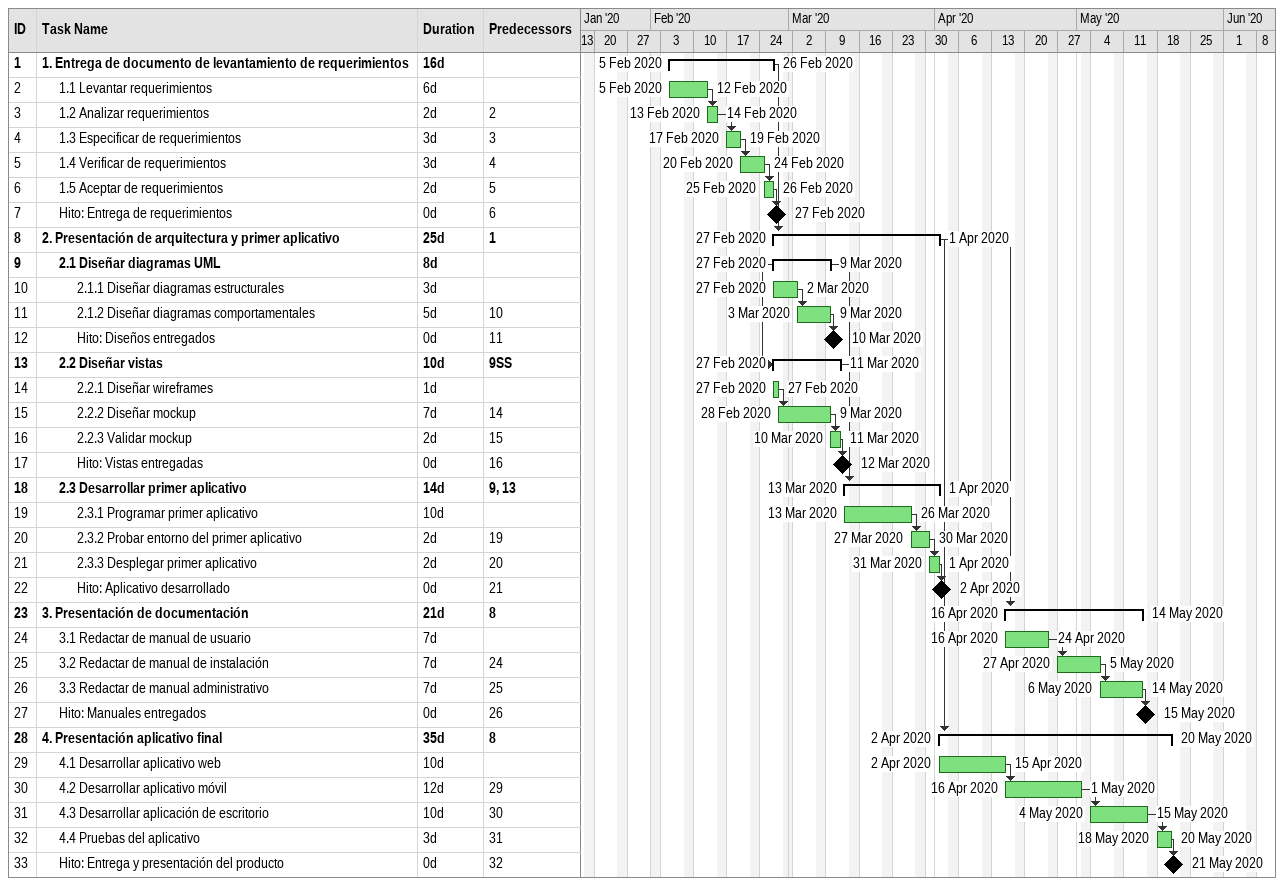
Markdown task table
| ID | Level | Task | Duration | Start | Finish | Predecessors |
|---|---|---|---|---|---|---|
| 1 | 1 | **1. Entrega de documento de levantamiento de requerimientos** | 16d | 2020-02-05 | 2020-02-26 |  |
| 2 | 2 | 1.1 Levantar requerimientos | 6d | 2020-02-05 | 2020-02-12 |  |
| 3 | 2 | 1.2 Analizar requerimientos | 2d | 2020-02-13 | 2020-02-14 | 2 |
| 4 | 2 | 1.3 Especificar de requerimientos | 3d | 2020-02-17 | 2020-02-19 | 3 |
| 5 | 2 | 1.4 Verificar de requerimientos | 3d | 2020-02-20 | 2020-02-24 | 4 |
| 6 | 2 | 1.5 Aceptar de requerimientos | 2d | 2020-02-25 | 2020-02-26 | 5 |
| 7 | 2 | Hito: Entrega de requerimientos | 0d | 2020-02-27 | 2020-02-27 | 6 |
| 8 | 1 | **2. Presentación de arquitectura y primer aplicativo** | 25d | 2020-02-27 | 2020-04-01 | 1 |
| 9 | 2 | **2.1 Diseñar diagramas UML** | 8d | 2020-02-27 | 2020-03-09 |  |
| 10 | 3 | 2.1.1 Diseñar diagramas estructurales | 3d | 2020-02-27 | 2020-03-02 |  |
| 11 | 3 | 2.1.2 Diseñar diagramas comportamentales | 5d | 2020-03-03 | 2020-03-09 | 10 |
| 12 | 3 | Hito: Diseños entregados | 0d | 2020-03-10 | 2020-03-10 | 11 |
| 13 | 2 | **2.2 Diseñar vistas** | 10d | 2020-02-27 | 2020-03-11 | 9SS |
| 14 | 3 | 2.2.1 Diseñar wireframes | 1d | 2020-02-27 | 2020-02-27 |  |
| 15 | 3 | 2.2.2 Diseñar mockup | 7d | 2020-02-28 | 2020-03-09 | 14 |
| 16 | 3 | 2.2.3 Validar mockup | 2d | 2020-03-10 | 2020-03-11 | 15 |
| 17 | 3 | Hito: Vistas entregadas | 0d | 2020-03-12 | 2020-03-12 | 16 |
| 18 | 2 | **2.3 Desarrollar primer aplicativo** | 14d | 2020-03-13 | 2020-04-01 | 9, 13 |
| 19 | 3 | 2.3.1 Programar primer aplicativo | 10d | 2020-03-13 | 2020-03-26 |  |
| 20 | 3 | 2.3.2 Probar entorno del primer aplicativo | 2d | 2020-03-27 | 2020-03-30 | 19 |
| 21 | 3 | 2.3.3 Desplegar primer aplicativo | 2d | 2020-03-31 | 2020-04-01 | 20 |
| 22 | 3 | Hito: Aplicativo desarrollado | 0d | 2020-04-02 | 2020-04-02 | 21 |
| 23 | 1 | **3. Presentación de documentación** | 21d | 2020-04-16 | 2020-05-14 | 8 |
| 24 | 2 | 3.1 Redactar de manual de usuario | 7d | 2020-04-16 | 2020-04-24 |  |
| 25 | 2 | 3.2 Redactar de manual de instalación | 7d | 2020-04-27 | 2020-05-05 | 24 |
| 26 | 2 | 3.3 Redactar de manual administrativo | 7d | 2020-05-06 | 2020-05-14 | 25 |
| 27 | 2 | Hito: Manuales entregados | 0d | 2020-05-15 | 2020-05-15 | 26 |
| 28 | 1 | **4. Presentación aplicativo final** | 35d | 2020-04-02 | 2020-05-20 | 8 |
| 29 | 2 | 4.1 Desarrollar aplicativo web | 10d | 2020-04-02 | 2020-04-15 |  |
| 30 | 2 | 4.2 Desarrollar aplicativo móvil | 12d | 2020-04-16 | 2020-05-01 | 29 |
| 31 | 2 | 4.3 Desarrollar aplicación de escritorio | 10d | 2020-05-04 | 2020-05-15 | 30 |
| 32 | 2 | 4.4 Pruebas del aplicativo | 3d | 2020-05-18 | 2020-05-20 | 31 |
| 33 | 2 | Hito: Entrega y presentación del producto | 0d | 2020-05-21 | 2020-05-21 | 32 |
